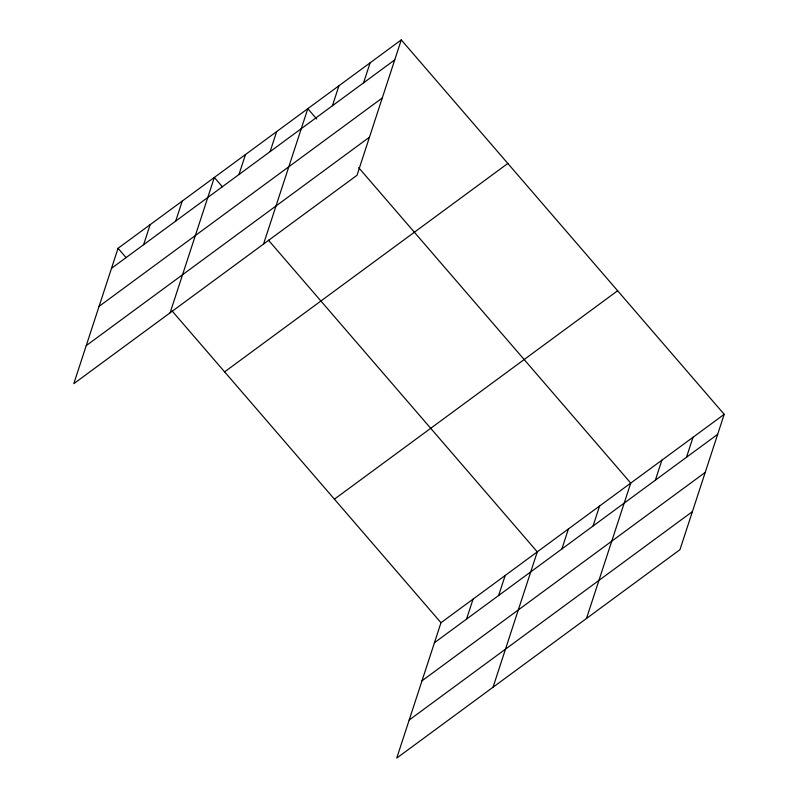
<?xml version="1.0" encoding="UTF-8"?>
<svg xmlns="http://www.w3.org/2000/svg" width="798" height="798" viewBox="0 0 798 798"><rect width="100%" height="100%" fill="white"/><g stroke="black" fill="none" stroke-linecap="round" stroke-linejoin="round"><path stroke-width="1.2" d="M401.264 39.9L118.044 248.308L73.795 383.678L357.015 175.281L401.264 39.9L724.205 414.322L679.956 549.692L396.736 758.1L440.985 622.719L724.205 414.322M143.6 244.697L150.144 224.687M175.7 221.076L182.243 201.066M170.094 312.826L214.343 177.445L222.413 186.812M238.951 174.533L245.495 154.523M270.103 151.61L276.647 131.6M263.549 244.048L307.799 108.678L316.686 118.972M332.417 105.765L338.951 85.745M363.569 82.832L370.112 62.823M466.541 619.118L473.084 599.099M498.64 595.498L505.184 575.488M493.034 687.238L537.283 551.867L268.437 240.158M561.892 548.954L568.435 528.944M593.044 526.022L599.587 506.012M586.49 618.47L630.739 483.089L358.661 167.64M655.358 480.177L661.891 460.167M686.509 457.254L693.043 437.244M111.511 268.318L394.721 59.91M99.062 306.392L382.282 97.984M86.244 345.614L369.454 137.206M224.617 371.858L507.827 163.46M334.412 499.169L617.632 290.761M434.441 642.729L717.661 434.331M422.002 680.804L705.213 472.396M409.184 720.025L692.395 511.628M118.044 248.308L126.124 257.664M172.139 311.021L440.985 622.719"/></g></svg>
